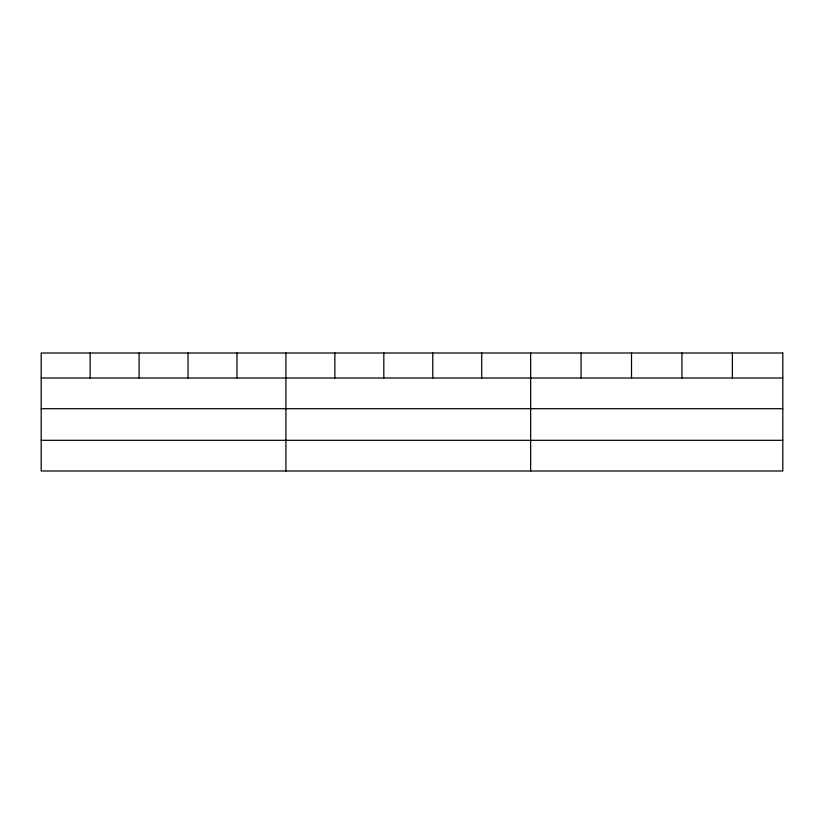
<?xml version="1.0" encoding="UTF-8"?>
<svg xmlns="http://www.w3.org/2000/svg" width="824" height="824" viewBox="0 0 824 824"><rect width="100%" height="100%" fill="white"/><g stroke="black" fill="none" stroke-linecap="round" stroke-linejoin="round"><path stroke-width="1.24" d="M41.2 378L782.8 378M41.2 408.694L782.8 408.694M41.2 440.315L782.8 440.315M732.371 353.002L732.371 378M681.942 353.002L681.942 378M631.514 353.002L631.514 378M581.085 353.002L581.085 378M530.656 353.002L530.656 470.998M481.71 353.002L481.71 378M432.765 353.002L432.765 378M383.819 353.002L383.819 378M334.874 353.002L334.874 378M285.928 353.002L285.928 470.998M236.982 353.002L236.982 378M188.037 353.002L188.037 378M139.091 353.002L139.091 378M90.146 353.002L90.146 378M782.8 353.002L41.2 353.002L41.2 470.998L782.8 470.998L782.8 353.002"/></g></svg>
